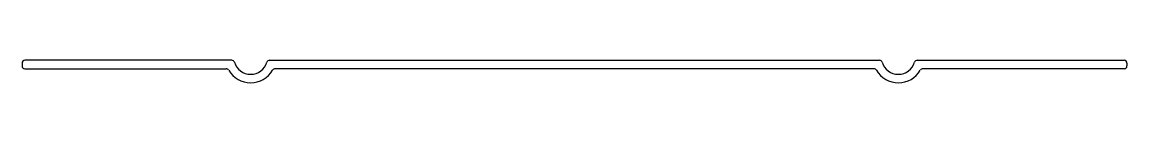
# Model space of a CAD drawing. Header units: millimetres. Extents: x -240 to -45, y 77 to 81.
import ezdxf

# ---------------------------------------------------------------- set-up
doc = ezdxf.new("R2010")
doc.units = ezdxf.units.MM
doc.layers.get('0').update_dxf_attribs({"linetype": 'CONTINUOUS'})

msp = doc.modelspace()

# ---------------------------------------------------------------- linework, layer by layer
for p, q in [((-240.37, 80.49), (-240.37, 79.99)), ((-240.37, 80.49), (-240.37, 79.99)), ((-203.38, 80.99), (-239.87, 80.99)), ((-203.38, 80.99), (-239.87, 80.99)), ((-196.69, 80.99), (-89.05, 80.99)), ((-82.37, 80.99), (-45.87, 80.99)), ((-82.37, 80.99), (-45.87, 80.99)), ((-45.37, 80.49), (-45.37, 79.99)), ((-45.37, 80.49), (-45.37, 79.99)), ((-239.87, 79.49), (-204.35, 79.49)), ((-239.87, 79.49), (-204.35, 79.49)), ((-90.02, 79.49), (-195.72, 79.49)), ((-45.87, 79.49), (-81.4, 79.49)), ((-45.87, 79.49), (-81.4, 79.49))]:
    msp.add_line(p, q)
for centre, radius, start, end in [((-239.87, 80.49), 0.5, 90, 179.9999), ((-239.87, 80.49), 0.5, 90, 179.9999), ((-239.87, 79.99), 0.5, 179.9999, 270), ((-239.87, 79.99), 0.5, 179.9999, 270), ((-203.38, 80.49), 0.5, 16.9749, 90), ((-203.38, 80.49), 0.5, 16.9749, 90), ((-200.03, 81.51), 2.99, 196.9749, 343.0233), ((-200.03, 81.51), 2.99, 196.9749, 343.0233), ((-196.69, 80.49), 0.5, 90, 163.0233), ((-196.69, 80.49), 0.5, 90, 163.0233), ((-89.05, 80.49), 0.5, 16.9767, 90), ((-89.05, 80.49), 0.5, 16.9767, 90), ((-85.71, 81.51), 2.99, 196.9767, 343.0251), ((-85.71, 81.51), 2.99, 196.9767, 343.0251), ((-82.37, 80.49), 0.5, 90, 163.0251), ((-82.37, 80.49), 0.5, 90, 163.0251), ((-45.87, 80.49), 0.5, 0.0001, 90), ((-45.87, 80.49), 0.5, 0.0001, 90), ((-45.87, 79.99), 0.5, -90, 0.0001), ((-45.87, 79.99), 0.5, -90, 0.0001), ((-204.35, 78.99), 0.5, 30.3066, 90), ((-204.35, 78.99), 0.5, 30.3066, 90), ((-200.03, 81.51), 4.49, 210.3066, 329.6921), ((-200.03, 81.51), 4.49, 210.3066, 329.6921), ((-195.72, 78.99), 0.5, 90, 149.6921), ((-195.72, 78.99), 0.5, 90, 149.6921), ((-90.02, 78.99), 0.5, 30.3079, 90), ((-90.02, 78.99), 0.5, 30.3079, 90), ((-85.71, 81.51), 4.49, 210.3079, 329.6934), ((-85.71, 81.51), 4.49, 210.3079, 329.6934), ((-81.4, 78.99), 0.5, 90, 149.6934), ((-81.4, 78.99), 0.5, 90, 149.6934)]:
    msp.add_arc(centre, radius, start, end)

doc.saveas('drawing.dxf')
